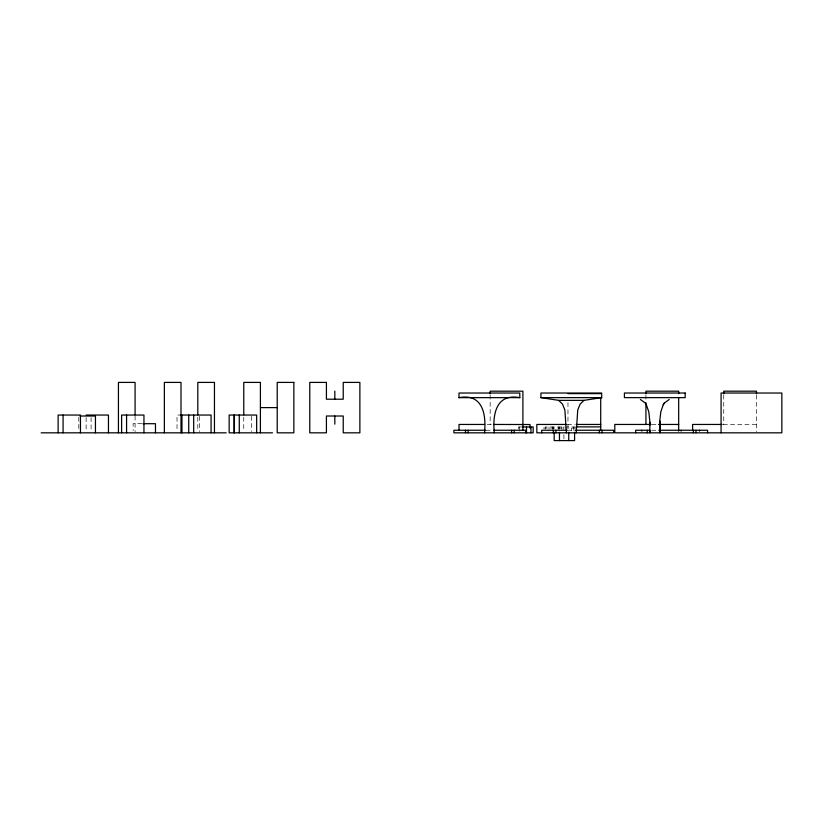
<?xml version="1.0" encoding="UTF-8"?>
<svg xmlns="http://www.w3.org/2000/svg" width="823" height="823" viewBox="0 0 823 823"><rect width="100%" height="100%" fill="white"/><g stroke="black" fill="none" stroke-linecap="round" stroke-linejoin="round"><path stroke-width="0.62" stroke-dasharray="4.12 3.09" d="M181.976 415.049L177.017 415.049L177.017 431.55M141.823 423.701L133.131 423.701L133.131 430.542M487.123 424.452L492.668 424.452M567.5 424.452L575.164 424.452M651.847 424.452L657.268 424.452M723.273 424.452L756.491 424.452M520.753 426.972L518.459 426.972L518.459 429.318M576.007 426.972L545.196 426.972L545.196 429.318M543.273 428.083L576.11 428.083M486.012 430.244L493.049 430.244M567.448 430.244L574.639 430.244M651.682 430.244L657.135 430.244M756.491 395.019L756.491 431.633M723.746 395.019L723.746 424.452M645.932 395.019L645.932 400.143M573.816 426.972L573.816 430.48M571.429 428.083L571.429 430.45M567.973 402.581L567.973 426.89M563.899 434.678L563.899 439.41M563.704 426.972L563.704 429.318M561.924 426.972L561.924 429.318M559.249 426.972L559.249 429.318M558.57 426.972L558.57 429.318M553.241 426.972L553.241 429.318M552.367 426.972L552.367 429.318M549.013 426.972L549.013 429.318M519.622 426.972L519.622 431.653M490.158 395.019L490.158 424.452M251.488 416.315L251.488 431.55M243.762 417.22L243.762 431.622M199.351 416.315L199.351 431.55M197.808 417.22L197.808 431.622M135.085 416.016L135.085 431.622M91.096 417.59L91.096 431.55M86.127 417.59L86.127 431.55M78.802 417.22L78.802 431.622"/><path stroke-width="1.23" d="M484.51 432.826C486.362 414.442 482.762 393.157 459.018 397.643L459.018 393.024L519.797 393.024L519.797 397.643C496.053 393.157 492.442 414.442 494.304 432.826M649.933 431.931L649.903 432.826L649.892 430.244L635.675 430.244L635.675 432.826M659.707 421.294L660.838 411.706L663.287 404.71A13.569 9.609 89.9 0 1 664.47 402.941M576.213 432.826L577.756 409.967L580.164 404.083L583.97 400.359L601.695 397.643L601.695 393.024L540.927 393.024L540.927 397.643L558.652 400.359L583.97 400.359M669.212 399.464L664.48 402.951A13.569 9.588 -89.9 0 0 663.287 404.721M567.973 393.62L600.718 393.62M459.018 397.643L519.797 397.643M540.927 397.643L601.695 397.643M260.407 407.611L277.217 407.611M86.127 415.049L108.461 415.049L108.461 432.826M180.741 415.049L211.069 415.049L211.069 432.826M80.088 416.016L95.447 416.016L95.447 432.826M143.058 423.701L155.475 423.701L155.475 432.826M484.572 424.452L459.018 424.452L459.018 430.429M493.512 424.452L530.022 424.534L530.022 428.083M566.224 424.452L536.833 424.452L536.833 432.826L613.629 432.826L613.629 430.244L575.123 430.244M576.439 424.452L600.718 424.452M650.962 424.452L614.791 424.452L614.791 432.826L781.85 432.826L781.85 393.024L721.071 393.024L721.071 432.826M658.523 424.452L678.677 424.452M721.997 424.452L692.606 424.452L692.606 430.429M521.905 426.972L533.16 426.972L533.16 432.826L453.895 432.826L453.895 430.244L485.57 430.244M576.789 426.89L600.718 426.89M493.687 430.244L525.794 430.244L525.794 432.826M567.17 430.244L541.729 430.244L541.729 432.826M658.853 430.244L707.574 430.244L707.574 432.826M41.15 432.826L226.212 432.826M272.506 432.826L229.154 432.826L229.154 415.049L256.653 415.049L256.653 432.826M640.387 399.464L645.129 402.951A13.569 9.588 89.9 0 1 646.312 404.721L648.771 411.706L649.944 422.292M558.652 400.359L562.459 404.083L564.866 409.967L566.409 432.826M659.665 431.931L659.696 432.826M756.491 393.744L756.491 391.182L723.746 391.182L723.746 393.744M699.56 430.244L699.56 431.108M695.97 430.244L695.97 432.826M693.357 430.244L693.357 432.826M681.177 430.244L681.177 431.108M678.677 393.744L678.677 391.182L645.932 391.182L645.932 393.744M678.677 397.581L678.677 430.429M678.564 430.244L678.564 431.108M647.269 430.244L647.269 432.826M645.932 402.704L645.932 424.452M641.786 430.244L641.786 431.108M602.035 430.244L602.035 432.826M600.718 397.458L600.718 430.429M599.411 430.244L599.411 432.826M574.588 432.312L574.588 440.593L554.177 440.593L554.177 432.312M568.744 432.312L568.744 440.593M559.455 432.312L559.455 440.593M555.947 430.244L555.947 432.826M553.323 430.244L553.323 432.826M530.958 426.972L530.958 432.826M526.504 426.972L526.504 432.826M522.903 430.429L522.903 391.182L490.158 391.182L490.158 393.744M514.2 430.244L514.2 432.826M511.577 430.244L511.577 432.826M468.112 430.244L468.112 432.826M465.499 430.244L465.499 432.826M334.827 391.09L334.827 399.206M334.827 416.016L334.827 424.143M260.407 432.826L260.407 382.407L243.762 382.407L243.762 414.813M239.277 415.049L239.277 432.826M234.308 415.049L234.308 432.826M234.113 415.049L234.113 432.826M214.453 432.826L214.453 382.407L197.808 382.407L197.808 414.813M193.693 415.049L193.693 432.826M188.734 415.049L188.734 432.826M181.976 415.049L181.976 432.826M180.998 432.826L180.998 382.407L164.363 382.407L164.363 432.826M143.953 432.826L143.953 415.049L121.609 415.049L121.609 432.826M135.085 414.813L135.085 382.407L118.44 382.407L118.44 432.826M126.577 415.049L126.577 432.826M80.459 432.826L80.459 415.049L58.124 415.049L58.124 432.826M63.083 415.049L63.083 432.826M660.252 431.88A94.635 66.293 90 0 1 660.241 421.335M649.769 431.921A102.998 72.599 90 0 0 649.861 425.275A77.588 54.678 90 0 0 649.81 422.302A77.568 54.606 90 0 1 649.841 425.275M659.737 424.287A72.784 51.252 -90 0 1 659.84 421.304M659.84 431.921A102.998 72.599 -90 0 1 659.758 424.287M293.852 382.407L277.217 382.407L277.217 432.826L293.852 432.826L293.852 382.407M326.422 382.407L309.777 382.407L309.777 432.826L326.422 432.826L326.422 416.016L343.232 416.016L343.232 432.826L359.877 432.826L359.877 382.407L343.232 382.407L343.232 399.206L326.422 399.206L326.422 382.407M685.189 393.024L624.41 393.024L624.41 397.643L685.189 397.643L685.189 393.024"/></g></svg>
